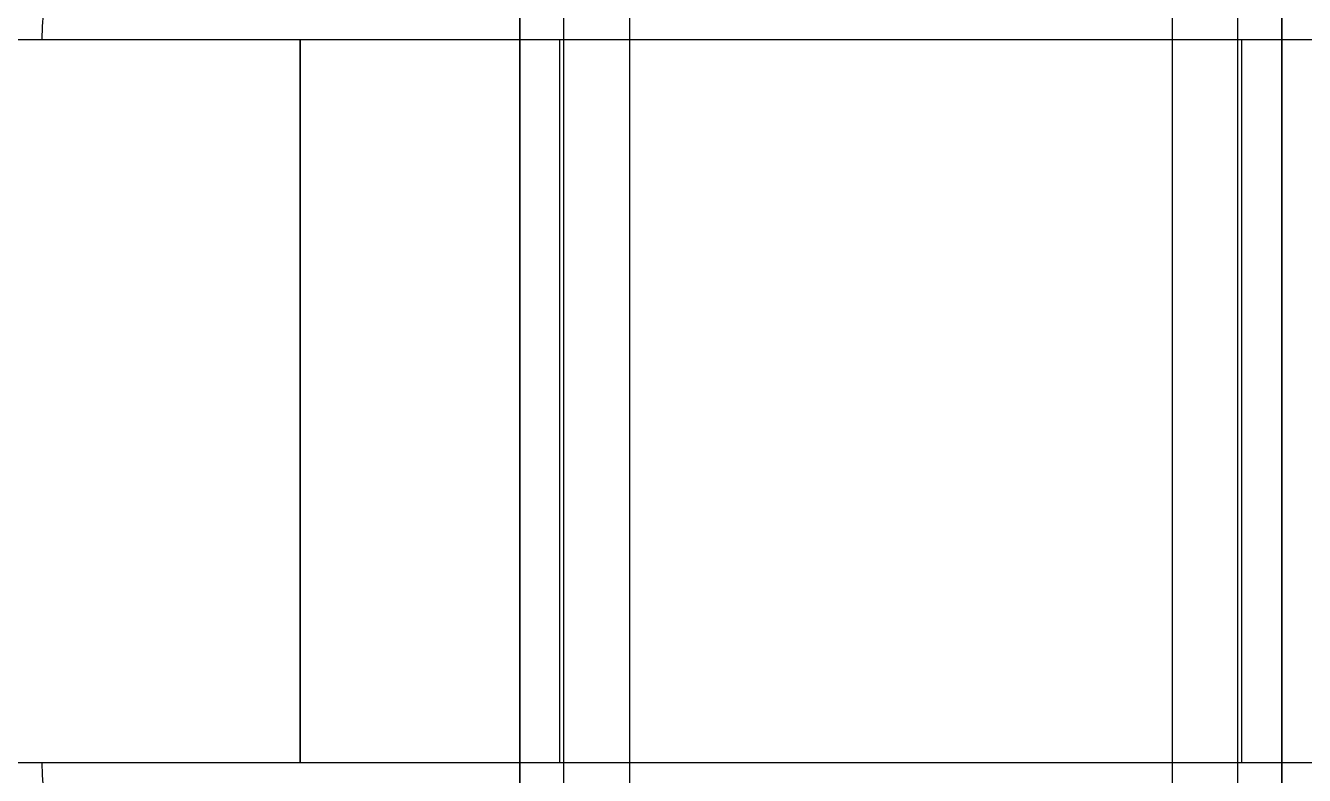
# Model space of a CAD drawing. Extents: x 3.27 to 9.48, y 3.29 to 7.63.
# Drawn here: x 7.2952 to 7.4901, y 4.3885 to 4.5028 of the extents above; entities that cross this region are included whole.
import ezdxf

# ---------------------------------------------------------------- set-up
doc = ezdxf.new("R2010")
doc.units = 0
doc.layers.add('HIDDEN_EDGES_ANSI_', color=7, linetype='CONTINUOUS')
doc.layers.add('VISIBLE_EDGES_ANSI_', color=7, linetype='CONTINUOUS')

msp = doc.modelspace()

# ---------------------------------------------------------------- linework, layer by layer
at = {"layer": 'HIDDEN_EDGES_ANSI_'}
for p, q in [((7.37049, 4.35248), (7.37049, 4.5391)), ((7.37049, 4.5391), (7.37049, 4.35209)), ((7.37719, 4.35248), (7.37719, 4.5391)), ((7.38723, 4.5391), (7.38723, 4.35012)), ((7.4699, 4.5391), (7.4699, 4.35012)), ((7.47994, 4.35248), (7.47994, 4.5391)), ((7.48664, 4.35248), (7.48664, 4.5391)), ((7.48664, 4.5391), (7.48664, 4.35209)), ((7.33703, 4.39048), (7.33703, 4.50071)), ((7.33703, 4.50071), (7.33703, 4.39048))]:
    msp.add_line(p, q, dxfattribs=at)
at = {"layer": 'VISIBLE_EDGES_ANSI_'}
for p, q in [((7.11655, 4.50071), (7.35082, 4.50071)), ((7.35082, 4.50071), (7.50631, 4.50071)), ((7.37658, 4.39048), (7.37658, 4.50071)), ((7.48055, 4.39048), (7.48055, 4.50071)), ((7.11655, 4.39048), (7.35082, 4.39048)), ((7.35082, 4.39048), (7.50631, 4.39048))]:
    msp.add_line(p, q, dxfattribs=at)
for centre, start, end in [((7.33605, 4.50071), 90, 180), ((7.33605, 4.39048), 180, 270)]:
    msp.add_arc(centre, 0.03839, start, end, dxfattribs=at)

doc.saveas('drawing.dxf')
